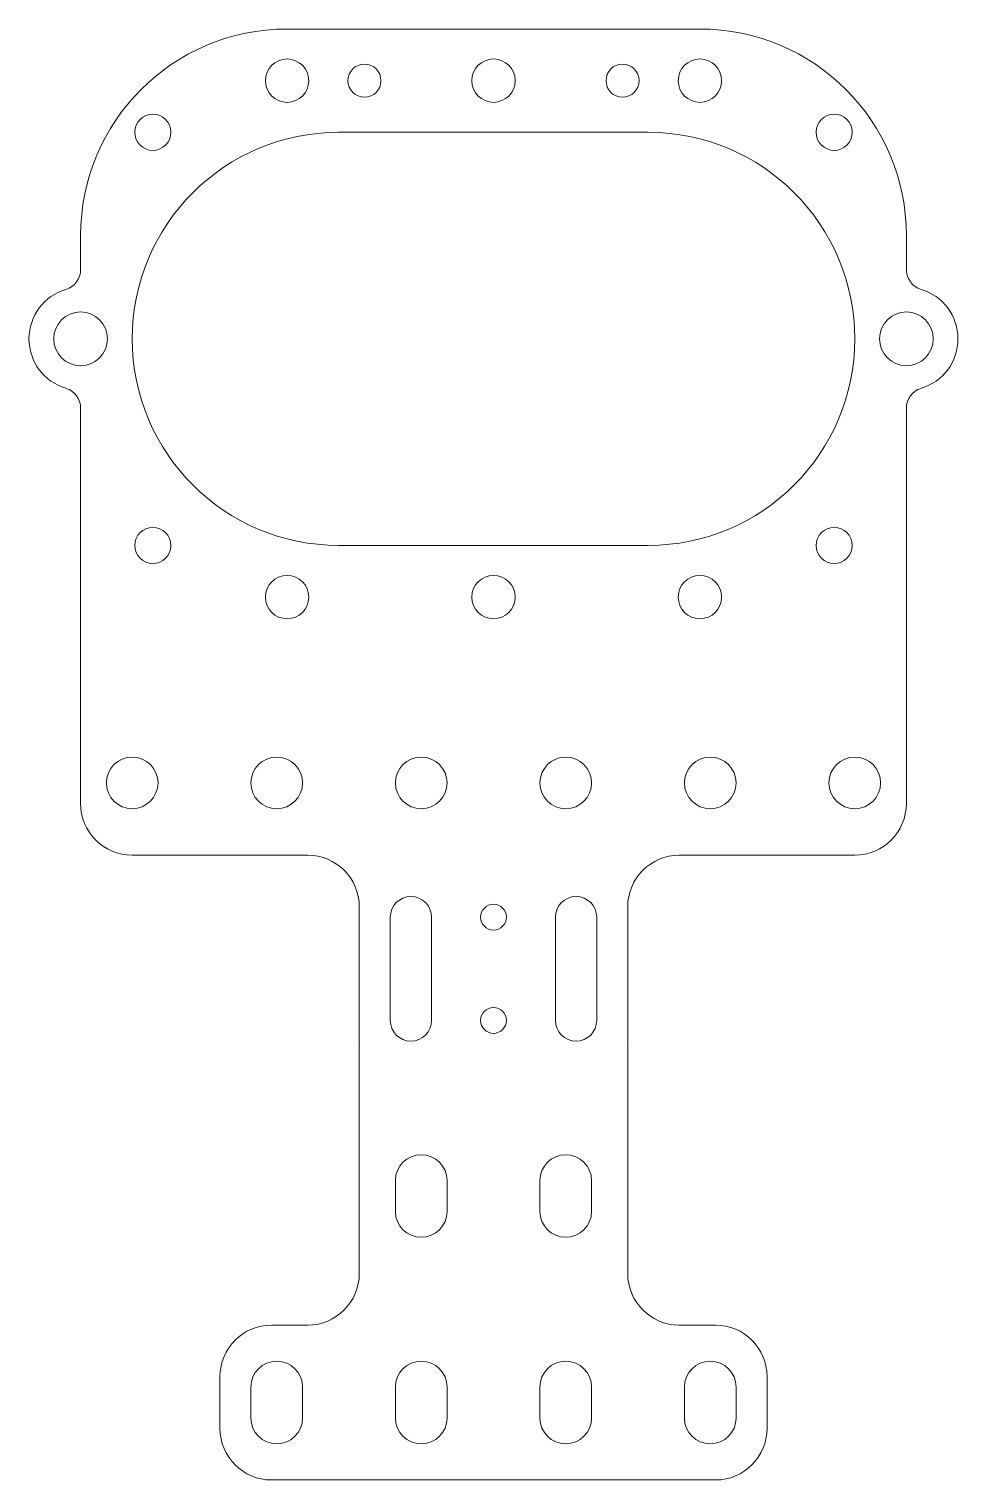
# Model space of a CAD drawing. Header units: millimetres. Extents: x 151 to 241, y 85 to 225.
import ezdxf

# ---------------------------------------------------------------- set-up
doc = ezdxf.new("R2010")
doc.units = ezdxf.units.MM
doc.layers.add('VISIBLE', color=7, linetype='Continuous', lineweight=0)

msp = doc.modelspace()

# ---------------------------------------------------------------- linework, layer by layer
at = {"layer": 'VISIBLE'}
for p, q in [((175.84, 225.28), (215.84, 225.28)), ((210.84, 215.28), (180.84, 215.28)), ((155.84, 201.99), (155.84, 205.28)), ((235.84, 205.28), (235.84, 201.99)), ((155.84, 150.28), (155.84, 188.57)), ((235.84, 188.57), (235.84, 150.28)), ((180.84, 175.28), (210.84, 175.28)), ((160.84, 145.28), (177.84, 145.28)), ((213.84, 145.28), (230.84, 145.28)), ((182.84, 127.28), (182.84, 140.28)), ((185.84, 139.28), (185.84, 129.28)), ((189.84, 129.28), (189.84, 139.28)), ((201.84, 139.28), (201.84, 129.28)), ((205.84, 129.28), (205.84, 139.28)), ((208.84, 127.28), (208.84, 140.28)), ((182.84, 127.05), (182.84, 104.78)), ((182.85, 127.05), (182.84, 127.05)), ((208.84, 104.78), (208.84, 127.05)), ((208.84, 127.05), (208.84, 127.05)), ((186.34, 110.78), (186.34, 113.78)), ((191.34, 113.78), (191.34, 110.78)), ((200.34, 110.78), (200.34, 113.78)), ((205.34, 113.78), (205.34, 110.78)), ((177.84, 99.78), (174.34, 99.78)), ((217.34, 99.78), (213.84, 99.78)), ((169.34, 94.78), (169.34, 89.78)), ((222.34, 89.78), (222.34, 94.78)), ((172.34, 90.78), (172.34, 93.78)), ((177.34, 93.78), (177.34, 90.78)), ((186.34, 90.78), (186.34, 93.78)), ((191.34, 93.78), (191.34, 90.78)), ((200.34, 90.78), (200.34, 93.78)), ((205.34, 93.78), (205.34, 90.78)), ((214.34, 90.78), (214.34, 93.78)), ((219.34, 93.78), (219.34, 90.78)), ((174.34, 84.78), (217.34, 84.78))]:
    msp.add_line(p, q, dxfattribs=at)
for centre, radius in [((175.84, 220.28), 2.1), ((195.84, 220.28), 2.1), ((215.84, 220.28), 2.1), ((183.34, 220.28), 1.6), ((208.34, 220.28), 1.6), ((162.84, 215.28), 1.75), ((228.84, 215.28), 1.75), ((155.84, 195.28), 2.6), ((235.84, 195.28), 2.6), ((162.84, 175.28), 1.75), ((228.84, 175.28), 1.75), ((175.84, 170.28), 2.1), ((195.84, 170.28), 2.1), ((215.84, 170.28), 2.1), ((160.84, 152.28), 2.5), ((174.84, 152.28), 2.5), ((188.84, 152.28), 2.5), ((202.84, 152.28), 2.5), ((216.84, 152.28), 2.5), ((230.84, 152.28), 2.5), ((195.84, 139.28), 1.25), ((195.84, 129.28), 1.25)]:
    msp.add_circle(centre, radius, dxfattribs=at)
for centre, radius, start, end in [((175.84, 205.28), 20, 90, 180), ((215.84, 205.28), 20, 0, 90), ((180.84, 195.28), 20, 90, 270), ((210.84, 195.28), 20, 270, 90), ((153.84, 201.99), 2, 286.6015, 0), ((237.84, 201.99), 2, 180, 253.3985), ((155.84, 195.28), 5, 106.6015, 253.3985), ((235.84, 195.28), 5, 286.6015, 73.3985), ((153.84, 188.57), 2, 0, 73.3985), ((237.84, 188.57), 2, 106.6015, 180), ((160.84, 150.28), 5, 180, 270), ((230.84, 150.28), 5, 270, 0), ((177.84, 140.28), 5, 0, 90), ((213.84, 140.28), 5, 90, 180), ((187.84, 139.28), 2, 0, 180), ((203.84, 139.28), 2, 0, 180), ((187.84, 129.28), 2, 180, 0), ((203.84, 129.28), 2, 180, 0), ((187.84, 127.28), 5, 180, 182.6379), ((203.84, 127.28), 5, 357.3621, 0), ((188.84, 113.78), 2.5, 0, 180), ((202.84, 113.78), 2.5, 0, 180), ((188.84, 110.78), 2.5, 180, 0), ((202.84, 110.78), 2.5, 180, 0), ((177.84, 104.78), 5, 270, 0), ((213.84, 104.78), 5, 180, 270), ((174.34, 94.78), 5, 90, 180), ((217.34, 94.78), 5, 0, 90), ((174.84, 93.78), 2.5, 0, 180), ((188.84, 93.78), 2.5, 0, 180), ((202.84, 93.78), 2.5, 0, 180), ((216.84, 93.78), 2.5, 0, 180), ((174.84, 90.78), 2.5, 180, 0), ((188.84, 90.78), 2.5, 180, 0), ((202.84, 90.78), 2.5, 180, 0), ((216.84, 90.78), 2.5, 180, 0), ((174.34, 89.78), 5, 180, 270), ((217.34, 89.78), 5, 270, 0)]:
    msp.add_arc(centre, radius, start, end, dxfattribs=at)

doc.saveas('drawing.dxf')
